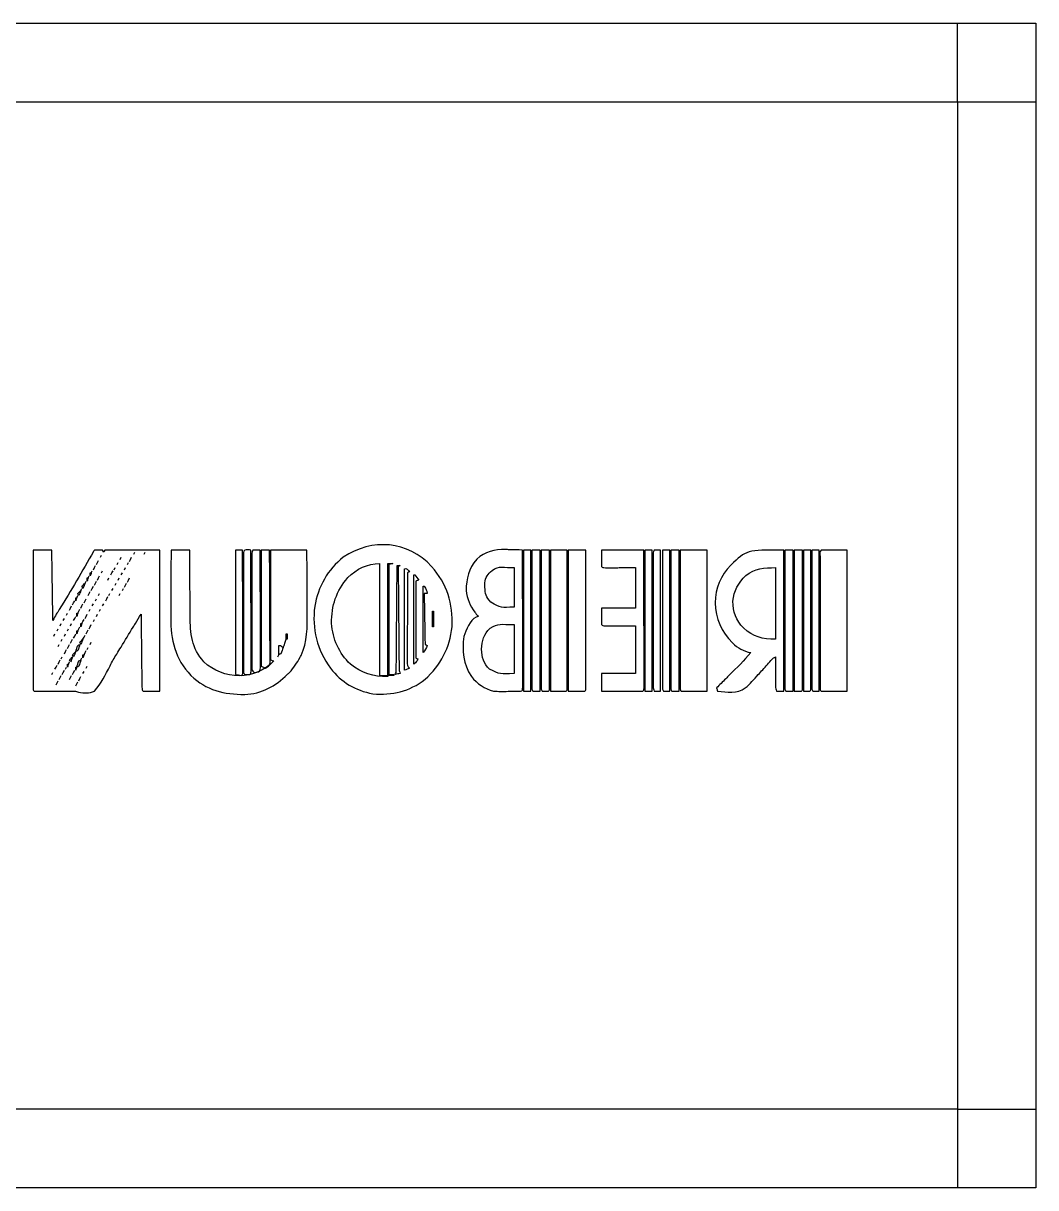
# Model space of a CAD drawing. Header units: millimetres. Extents: x -1.6 to 23.4, y 21.2 to 36.
# Drawn here: x 10.51 to 23.43, y 21.19 to 36.04 of the extents above; entities that cross this region are included whole.
import ezdxf

# ---------------------------------------------------------------- set-up
doc = ezdxf.new("R2010")
doc.units = ezdxf.units.MM
doc.layers.get('0').update_dxf_attribs({"linetype": 'CONTINUOUS'})

msp = doc.modelspace()

# ---------------------------------------------------------------- linework, layer by layer
for p, q in [((22.43, 35.042), (22.43, 36.042)), ((22.43, 35.042), (23.43, 35.042)), ((11.499, 29.233), (11.512, 29.259)), ((11.922, 29.272), (11.935, 29.299)), ((12.054, 29.272), (12.067, 29.299)), ((11.419, 29.1), (11.432, 29.127)), ((11.446, 29.14), (11.459, 29.167)), ((11.459, 29.167), (11.472, 29.193)), ((11.71, 29.14), (11.723, 29.167)), ((11.75, 29.206), (11.763, 29.233)), ((11.843, 29.14), (11.856, 29.167)), ((11.869, 29.18), (11.882, 29.206)), ((11.882, 29.206), (11.895, 29.233)), ((11.34, 28.968), (11.353, 28.995)), ((11.38, 29.034), (11.393, 29.061)), ((11.406, 29.074), (11.419, 29.1)), ((11.459, 28.942), (11.472, 28.968)), ((11.472, 28.968), (11.485, 28.995)), ((11.512, 29.034), (11.525, 29.061)), ((11.591, 28.942), (11.604, 28.968)), ((11.631, 29.008), (11.644, 29.034)), ((11.644, 29.034), (11.657, 29.061)), ((11.671, 29.074), (11.684, 29.1)), ((11.723, 28.942), (11.737, 28.968)), ((11.763, 29.008), (11.776, 29.034)), ((11.803, 29.074), (11.816, 29.1)), ((11.856, 28.942), (11.869, 28.968)), ((11.247, 28.809), (11.26, 28.836)), ((11.3, 28.902), (11.313, 28.928)), ((11.38, 28.809), (11.393, 28.836)), ((11.393, 28.836), (11.406, 28.862)), ((11.419, 28.876), (11.432, 28.902)), ((11.432, 28.902), (11.446, 28.928)), ((11.644, 28.809), (11.657, 28.836)), ((11.684, 28.876), (11.697, 28.902)), ((11.776, 28.809), (11.79, 28.836)), ((11.803, 28.849), (11.816, 28.876)), ((11.816, 28.876), (11.829, 28.902)), ((11.843, 28.915), (11.856, 28.942)), ((11.155, 28.651), (11.168, 28.677)), ((11.194, 28.717), (11.208, 28.743)), ((11.287, 28.651), (11.3, 28.677)), ((11.3, 28.677), (11.313, 28.704)), ((11.34, 28.743), (11.353, 28.77)), ((11.353, 28.77), (11.366, 28.796)), ((11.432, 28.677), (11.446, 28.704)), ((11.472, 28.743), (11.485, 28.77)), ((11.565, 28.677), (11.578, 28.704)), ((11.578, 28.704), (11.591, 28.73)), ((11.604, 28.743), (11.618, 28.77)), ((11.737, 28.743), (11.75, 28.77)), ((11.062, 28.492), (11.075, 28.518)), ((11.102, 28.558), (11.115, 28.584)), ((11.115, 28.584), (11.128, 28.611)), ((11.141, 28.624), (11.155, 28.651)), ((11.208, 28.518), (11.221, 28.545)), ((11.221, 28.545), (11.234, 28.571)), ((11.247, 28.584), (11.26, 28.611)), ((11.26, 28.611), (11.274, 28.637)), ((11.353, 28.545), (11.366, 28.571)), ((11.393, 28.611), (11.406, 28.637)), ((11.485, 28.545), (11.499, 28.571)), ((11.525, 28.611), (11.538, 28.637)), ((10.983, 28.36), (10.996, 28.386)), ((11.022, 28.426), (11.036, 28.452)), ((11.115, 28.36), (11.128, 28.386)), ((11.155, 28.426), (11.168, 28.452)), ((11.168, 28.452), (11.181, 28.479)), ((11.26, 28.386), (11.274, 28.412)), ((11.274, 28.412), (11.287, 28.439)), ((11.3, 28.452), (11.313, 28.479)), ((11.313, 28.479), (11.327, 28.505)), ((11.366, 28.346), (11.38, 28.373)), ((11.406, 28.412), (11.419, 28.439)), ((11.446, 28.479), (11.459, 28.505)), ((10.903, 28.227), (10.916, 28.254)), ((10.943, 28.293), (10.956, 28.32)), ((11.036, 28.227), (11.049, 28.254)), ((11.075, 28.293), (11.088, 28.32)), ((11.155, 28.201), (11.168, 28.227)), ((11.168, 28.227), (11.181, 28.254)), ((11.208, 28.293), (11.221, 28.32)), ((11.221, 28.32), (11.234, 28.346)), ((11.287, 28.214), (11.3, 28.241)), ((11.313, 28.254), (11.327, 28.28)), ((11.327, 28.28), (11.34, 28.307)), ((11.353, 28.32), (11.366, 28.346)), ((10.956, 28.095), (10.969, 28.121)), ((10.996, 28.161), (11.009, 28.188)), ((11.075, 28.069), (11.088, 28.095)), ((11.088, 28.095), (11.102, 28.121)), ((11.115, 28.135), (11.128, 28.161)), ((11.128, 28.161), (11.141, 28.188)), ((11.274, 28.188), (11.287, 28.214)), ((11.327, 28.055), (11.34, 28.082)), ((11.366, 28.121), (11.38, 28.148)), ((13.827, 28.082), (13.84, 28.108)), ((13.84, 28.108), (13.853, 28.148)), ((13.853, 28.148), (13.867, 28.188)), ((10.969, 27.897), (10.983, 27.923)), ((10.996, 27.936), (11.009, 27.963)), ((11.036, 28.002), (11.049, 28.029)), ((11.049, 28.029), (11.062, 28.055)), ((11.247, 27.923), (11.26, 27.949)), ((11.287, 27.989), (11.3, 28.016)), ((11.3, 28.016), (11.313, 28.042)), ((13.761, 27.963), (13.774, 27.989)), ((10.916, 27.804), (10.93, 27.83)), ((10.93, 27.83), (10.943, 27.857)), ((10.956, 27.87), (10.969, 27.897)), ((11.022, 27.764), (11.036, 27.791)), ((11.049, 27.804), (11.062, 27.83)), ((11.088, 27.87), (11.102, 27.897)), ((11.155, 27.764), (11.168, 27.791)), ((11.274, 27.751), (11.287, 27.777)), ((11.313, 27.817), (11.327, 27.844)), ((10.877, 27.738), (10.89, 27.764)), ((10.93, 27.606), (10.943, 27.632)), ((10.943, 27.632), (10.956, 27.658)), ((10.969, 27.672), (10.983, 27.698)), ((10.983, 27.698), (10.996, 27.725)), ((11.009, 27.738), (11.022, 27.764)), ((11.102, 27.672), (11.115, 27.698)), ((11.115, 27.698), (11.128, 27.725)), ((11.141, 27.738), (11.155, 27.764)), ((11.194, 27.619), (11.208, 27.645)), ((11.221, 27.658), (11.234, 27.685)), ((11.234, 27.685), (11.247, 27.711)), ((11.181, 27.592), (11.194, 27.619)), ((22.43, 22.192), (22.43, 21.192)), ((22.43, 22.192), (23.43, 22.192))]:
    msp.add_line(p, q)
for points in [[(-1.57, 36.042), (23.43, 36.042), (23.43, 21.192), (-1.57, 21.192)], [(-0.57, 35.042), (22.43, 35.042), (22.43, 22.192), (-0.57, 22.192)]]:
    msp.add_lwpolyline(points, close=True)
for points in [[(10.639, 29.325), (10.638, 29.093), (10.638, 28.86), (10.638, 28.627)], [(10.877, 29.325), (10.798, 29.325), (10.72, 29.325), (10.639, 29.325)], [(10.89, 28.426), (10.886, 28.723), (10.881, 29.019), (10.877, 29.325)], [(11.407, 29.304), (11.266, 29.056), (11.123, 28.809), (10.971, 28.567)], [(11.419, 29.325), (11.415, 29.318), (11.411, 29.312), (11.407, 29.304)], [(11.525, 29.325), (11.49, 29.325), (11.455, 29.325), (11.419, 29.325)], [(11.538, 29.299), (11.534, 29.308), (11.53, 29.316), (11.525, 29.325)], [(11.551, 29.325), (11.545, 29.312), (11.545, 29.312), (11.538, 29.299)], [(12.253, 29.325), (12.021, 29.325), (11.79, 29.325), (11.551, 29.325)], [(12.253, 27.526), (12.253, 28.12), (12.253, 28.714), (12.253, 29.325)], [(12.398, 29.325), (12.397, 29.188), (12.396, 29.05), (12.395, 28.912)], [(12.636, 29.325), (12.558, 29.325), (12.479, 29.325), (12.398, 29.325)], [(12.638, 28.943), (12.637, 29.07), (12.637, 29.198), (12.636, 29.325)], [(13.311, 29.325), (13.28, 29.325), (13.25, 29.325), (13.218, 29.325)], [(13.218, 29.325), (13.218, 28.801), (13.218, 28.278), (13.218, 27.738)], [(13.312, 28.733), (13.311, 28.931), (13.311, 29.128), (13.311, 29.325)], [(13.337, 29.325), (13.316, 29.304), (13.323, 29.281), (13.323, 29.251)], [(13.417, 29.325), (13.39, 29.326), (13.364, 29.326), (13.337, 29.325)], [(13.417, 28.738), (13.417, 28.934), (13.417, 29.13), (13.417, 29.325)], [(13.443, 29.325), (13.427, 29.294), (13.428, 29.274), (13.428, 29.239)], [(13.536, 29.325), (13.505, 29.325), (13.475, 29.325), (13.443, 29.325)], [(13.537, 28.753), (13.536, 28.944), (13.536, 29.135), (13.536, 29.325)], [(13.655, 29.325), (13.62, 29.325), (13.585, 29.325), (13.549, 29.325)], [(13.549, 29.325), (13.549, 28.836), (13.549, 28.347), (13.549, 27.844)], [(13.658, 28.805), (13.657, 28.979), (13.656, 29.152), (13.655, 29.325)], [(14.131, 29.325), (13.978, 29.325), (13.826, 29.325), (13.668, 29.325)], [(13.668, 29.325), (13.668, 28.863), (13.668, 28.4), (13.668, 27.923)], [(14.133, 28.997), (14.133, 29.106), (14.132, 29.216), (14.131, 29.325)], [(15.722, 29.116), (15.423, 29.441), (14.96, 29.48), (14.594, 29.232)], [(16.665, 29.33), (16.524, 29.332), (16.403, 29.307), (16.298, 29.207)], [(16.713, 29.329), (16.698, 29.329), (16.682, 29.33), (16.665, 29.33)], [(16.883, 29.325), (16.826, 29.327), (16.77, 29.328), (16.713, 29.329)], [(16.884, 28.659), (16.883, 28.881), (16.883, 29.103), (16.883, 29.325)], [(16.989, 29.325), (16.958, 29.325), (16.928, 29.325), (16.896, 29.325)], [(16.896, 29.325), (16.896, 28.732), (16.896, 28.138), (16.896, 27.526)], [(16.989, 27.526), (16.989, 28.12), (16.989, 28.714), (16.989, 29.325)], [(17.002, 29.325), (17.002, 29.093), (17.001, 28.86), (17.001, 28.627)], [(17.108, 29.325), (17.073, 29.325), (17.038, 29.325), (17.002, 29.325)], [(17.108, 27.526), (17.108, 28.12), (17.108, 28.714), (17.108, 29.325)], [(17.121, 29.325), (17.121, 29.093), (17.12, 28.86), (17.12, 28.627)], [(17.227, 29.325), (17.192, 29.325), (17.157, 29.325), (17.121, 29.325)], [(17.227, 28.659), (17.227, 28.881), (17.227, 29.103), (17.227, 29.325)], [(17.452, 29.325), (17.382, 29.325), (17.312, 29.325), (17.24, 29.325)], [(17.24, 29.325), (17.24, 28.732), (17.24, 28.138), (17.24, 27.526)], [(17.452, 28.659), (17.452, 28.881), (17.452, 29.103), (17.452, 29.325)], [(17.69, 29.325), (17.616, 29.325), (17.541, 29.325), (17.465, 29.325)], [(17.465, 29.325), (17.465, 28.732), (17.465, 28.138), (17.465, 27.526)], [(17.69, 28.659), (17.69, 28.881), (17.69, 29.103), (17.69, 29.325)], [(18.431, 29.325), (18.252, 29.325), (18.073, 29.325), (17.888, 29.325)], [(17.888, 29.325), (17.888, 29.255), (17.888, 29.186), (17.888, 29.114)], [(18.431, 28.659), (18.431, 28.881), (18.431, 29.103), (18.431, 29.325)], [(18.536, 29.325), (18.506, 29.325), (18.475, 29.325), (18.444, 29.325)], [(18.444, 29.325), (18.444, 28.732), (18.444, 28.138), (18.444, 27.526)], [(18.536, 27.526), (18.536, 28.12), (18.536, 28.714), (18.536, 29.325)], [(18.563, 29.325), (18.541, 29.303), (18.548, 29.275), (18.548, 29.244)], [(18.642, 29.325), (18.616, 29.325), (18.59, 29.325), (18.563, 29.325)], [(18.642, 27.526), (18.642, 28.12), (18.642, 28.714), (18.642, 29.325)], [(18.669, 29.325), (18.668, 29.093), (18.668, 28.86), (18.668, 28.627)], [(18.761, 29.325), (18.731, 29.325), (18.7, 29.325), (18.669, 29.325)], [(18.761, 27.526), (18.761, 28.12), (18.761, 28.714), (18.761, 29.325)], [(18.775, 29.325), (18.774, 29.093), (18.774, 28.86), (18.774, 28.627)], [(18.88, 29.325), (18.846, 29.325), (18.811, 29.325), (18.775, 29.325)], [(18.88, 27.526), (18.88, 28.12), (18.88, 28.714), (18.88, 29.325)], [(18.894, 29.325), (18.893, 29.093), (18.893, 28.86), (18.893, 28.627)], [(19.238, 29.325), (19.124, 29.325), (19.011, 29.325), (18.894, 29.325)], [(19.238, 27.526), (19.238, 28.12), (19.238, 28.714), (19.238, 29.325)], [(20.217, 29.325), (19.738, 29.325), (19.738, 29.325), (19.539, 29.133)], [(20.217, 27.526), (20.217, 28.12), (20.217, 28.714), (20.217, 29.325)], [(20.23, 29.325), (20.23, 29.093), (20.229, 28.86), (20.229, 28.627)], [(20.336, 29.325), (20.301, 29.325), (20.266, 29.325), (20.23, 29.325)], [(20.336, 27.526), (20.336, 28.12), (20.336, 28.714), (20.336, 29.325)], [(20.455, 29.325), (20.42, 29.325), (20.385, 29.325), (20.349, 29.325)], [(20.349, 29.325), (20.349, 28.732), (20.349, 28.138), (20.349, 27.526)], [(20.455, 28.659), (20.455, 28.881), (20.455, 29.103), (20.455, 29.325)], [(20.561, 29.325), (20.53, 29.325), (20.499, 29.325), (20.468, 29.325)], [(20.468, 29.325), (20.468, 28.732), (20.468, 28.138), (20.468, 27.526)], [(20.561, 28.659), (20.561, 28.881), (20.561, 29.103), (20.561, 29.325)], [(20.574, 29.325), (20.573, 29.093), (20.573, 28.86), (20.573, 28.627)], [(20.666, 29.325), (20.636, 29.325), (20.605, 29.325), (20.574, 29.325)], [(20.666, 27.526), (20.666, 28.12), (20.666, 28.714), (20.666, 29.325)], [(20.693, 29.325), (20.67, 29.303), (20.678, 29.274), (20.678, 29.243)], [(21.024, 29.325), (20.914, 29.325), (20.805, 29.325), (20.693, 29.325)], [(21.024, 27.526), (21.024, 28.12), (21.024, 28.714), (21.024, 29.325)], [(13.323, 29.251), (13.322, 29.232), (13.322, 29.232), (13.322, 29.212)], [(13.322, 29.212), (13.322, 29.197), (13.322, 29.182), (13.322, 29.167)], [(13.322, 29.167), (13.322, 29.152), (13.322, 29.137), (13.322, 29.121)], [(13.322, 29.121), (13.322, 29.071), (13.322, 29.02), (13.322, 28.97)], [(13.428, 29.239), (13.428, 29.226), (13.428, 29.213), (13.428, 29.2)], [(13.428, 29.2), (13.428, 29.186), (13.428, 29.172), (13.428, 29.158)], [(13.428, 29.158), (13.428, 29.143), (13.428, 29.128), (13.428, 29.113)], [(13.428, 29.113), (13.428, 29.065), (13.428, 29.016), (13.428, 28.967)], [(14.594, 29.232), (14.399, 29.082), (14.271, 28.849), (14.23, 28.607)], [(14.654, 28.975), (14.762, 29.083), (14.904, 29.153), (15.057, 29.153)], [(15.057, 29.153), (15.057, 28.682), (15.057, 28.21), (15.057, 27.725)], [(15.163, 27.725), (15.163, 28.196), (15.163, 28.668), (15.163, 29.153)], [(15.163, 29.153), (15.185, 29.153), (15.207, 29.153), (15.229, 29.153)], [(15.229, 29.153), (15.203, 29.147), (15.203, 29.147), (15.176, 29.14)], [(15.176, 29.14), (15.176, 28.677), (15.176, 28.215), (15.176, 27.738)], [(15.278, 28.644), (15.279, 28.805), (15.281, 28.966), (15.282, 29.127)], [(15.282, 29.127), (15.295, 29.127), (15.308, 29.127), (15.322, 29.127)], [(15.322, 29.127), (15.309, 29.12), (15.309, 29.12), (15.295, 29.114)], [(15.295, 29.114), (15.297, 28.94), (15.298, 28.766), (15.3, 28.592)], [(15.983, 28.346), (16, 28.641), (15.917, 28.894), (15.722, 29.116)], [(16.298, 29.207), (16.193, 29.087), (16.162, 28.964), (16.164, 28.807)], [(16.493, 29.065), (16.586, 29.129), (16.643, 29.1), (16.777, 29.1)], [(17.888, 29.114), (17.901, 29.1), (17.901, 29.1), (17.942, 29.099)], [(18.548, 29.244), (18.548, 29.229), (18.548, 29.214), (18.548, 29.199)], [(18.548, 29.199), (18.548, 29.183), (18.548, 29.166), (18.548, 29.149)], [(18.548, 29.149), (18.548, 29.132), (18.548, 29.115), (18.548, 29.098)], [(19.539, 29.133), (19.407, 29), (19.345, 28.838), (19.339, 28.652)], [(20.678, 29.243), (20.678, 29.228), (20.678, 29.213), (20.678, 29.198)], [(20.678, 29.198), (20.678, 29.182), (20.678, 29.165), (20.678, 29.148)], [(20.678, 29.148), (20.678, 29.131), (20.678, 29.114), (20.678, 29.096)], [(11.34, 28.968), (11.335, 28.955), (11.331, 28.942), (11.327, 28.928)], [(11.327, 28.928), (11.327, 28.942), (11.327, 28.955), (11.327, 28.968)], [(11.327, 28.968), (11.331, 28.968), (11.335, 28.968), (11.34, 28.968)], [(11.38, 29.034), (11.375, 29.021), (11.371, 29.008), (11.366, 28.995)], [(11.366, 28.995), (11.366, 29.008), (11.366, 29.021), (11.366, 29.034)], [(11.366, 29.034), (11.371, 29.034), (11.375, 29.034), (11.38, 29.034)], [(13.322, 28.97), (13.322, 28.935), (13.322, 28.9), (13.322, 28.865)], [(13.428, 28.967), (13.428, 28.934), (13.428, 28.9), (13.428, 28.866)], [(14.134, 28.779), (14.133, 28.852), (14.133, 28.924), (14.133, 28.997)], [(14.446, 28.389), (14.443, 28.615), (14.505, 28.802), (14.654, 28.975)], [(15.375, 29.087), (15.403, 29.09), (15.403, 29.09), (15.423, 29.067)], [(15.375, 27.791), (15.375, 28.219), (15.375, 28.646), (15.375, 29.087)], [(15.414, 29.034), (15.414, 28.879), (15.413, 28.725), (15.413, 28.57)], [(15.441, 29.047), (15.428, 29.041), (15.428, 29.041), (15.414, 29.034)], [(15.423, 29.067), (15.429, 29.061), (15.435, 29.054), (15.441, 29.047)], [(15.494, 27.87), (15.494, 28.246), (15.494, 28.621), (15.494, 29.008)], [(15.494, 29.008), (15.498, 29.008), (15.503, 29.008), (15.507, 29.008)], [(15.507, 29.008), (15.525, 28.986), (15.543, 28.964), (15.56, 28.942)], [(16.401, 28.905), (16.409, 28.977), (16.44, 29.017), (16.493, 29.065)], [(16.777, 29.1), (16.777, 28.935), (16.777, 28.769), (16.777, 28.598)], [(17.942, 29.099), (17.96, 29.099), (17.978, 29.099), (17.995, 29.099)], [(17.995, 29.099), (18.013, 29.099), (18.03, 29.099), (18.047, 29.099)], [(18.047, 29.099), (18.069, 29.099), (18.091, 29.099), (18.114, 29.1)], [(18.114, 29.1), (18.184, 29.1), (18.253, 29.1), (18.325, 29.1)], [(18.325, 29.1), (18.325, 28.93), (18.325, 28.76), (18.325, 28.584)], [(18.548, 29.098), (18.548, 29.051), (18.548, 29.003), (18.548, 28.956)], [(19.566, 28.671), (19.577, 28.8), (19.637, 28.911), (19.731, 28.999)], [(19.731, 28.999), (19.848, 29.092), (19.963, 29.1), (20.111, 29.1)], [(20.111, 29.1), (20.111, 28.799), (20.111, 28.498), (20.111, 28.188)], [(20.678, 29.096), (20.678, 29.048), (20.678, 29.001), (20.678, 28.953)], [(11.208, 28.77), (11.221, 28.783), (11.234, 28.796), (11.247, 28.809)], [(11.247, 28.809), (11.238, 28.788), (11.23, 28.766), (11.221, 28.743)], [(11.26, 28.862), (11.274, 28.875), (11.287, 28.888), (11.3, 28.902)], [(11.274, 28.836), (11.269, 28.845), (11.265, 28.853), (11.26, 28.862)], [(11.3, 28.902), (11.291, 28.88), (11.283, 28.858), (11.274, 28.836)], [(12.395, 28.912), (12.395, 28.848), (12.395, 28.784), (12.394, 28.72)], [(12.64, 28.747), (12.639, 28.812), (12.639, 28.878), (12.638, 28.943)], [(13.322, 28.865), (13.322, 28.792), (13.322, 28.718), (13.322, 28.645)], [(13.428, 28.866), (13.428, 28.795), (13.428, 28.725), (13.428, 28.654)], [(15.56, 28.942), (15.547, 28.937), (15.534, 28.933), (15.52, 28.928)], [(15.52, 28.928), (15.52, 28.605), (15.52, 28.282), (15.52, 27.949)], [(15.613, 28.016), (15.613, 28.295), (15.613, 28.574), (15.613, 28.862)], [(15.613, 28.862), (15.617, 28.862), (15.622, 28.862), (15.626, 28.862)], [(15.626, 28.862), (15.656, 28.819), (15.656, 28.819), (15.666, 28.77)], [(16.402, 28.852), (16.402, 28.87), (16.401, 28.887), (16.401, 28.905)], [(16.477, 28.66), (16.418, 28.726), (16.404, 28.763), (16.402, 28.852)], [(18.548, 28.956), (18.548, 28.907), (18.548, 28.858), (18.548, 28.809)], [(20.678, 28.953), (20.678, 28.904), (20.678, 28.854), (20.678, 28.804)], [(11.194, 28.717), (11.19, 28.704), (11.186, 28.691), (11.181, 28.677)], [(11.181, 28.677), (11.181, 28.69), (11.181, 28.703), (11.181, 28.717)], [(11.181, 28.717), (11.185, 28.717), (11.19, 28.717), (11.194, 28.717)], [(11.221, 28.743), (11.216, 28.752), (11.212, 28.761), (11.208, 28.77)], [(12.394, 28.72), (12.394, 28.658), (12.393, 28.596), (12.393, 28.534)], [(12.641, 28.556), (12.64, 28.62), (12.64, 28.684), (12.64, 28.747)], [(13.312, 28.446), (13.312, 28.542), (13.312, 28.638), (13.312, 28.733)], [(13.418, 28.453), (13.418, 28.548), (13.418, 28.643), (13.417, 28.738)], [(13.537, 28.475), (13.537, 28.568), (13.537, 28.661), (13.537, 28.753)], [(13.659, 28.514), (13.658, 28.611), (13.658, 28.708), (13.658, 28.805)], [(14.135, 28.599), (14.135, 28.659), (14.134, 28.719), (14.134, 28.779)], [(15.666, 28.77), (15.653, 28.77), (15.64, 28.77), (15.626, 28.77)], [(15.626, 28.77), (15.63, 28.556), (15.635, 28.342), (15.639, 28.121)], [(16.164, 28.807), (16.173, 28.702), (16.212, 28.614), (16.274, 28.532)], [(18.548, 28.809), (18.548, 28.726), (18.548, 28.643), (18.548, 28.561)], [(19.701, 28.331), (19.611, 28.427), (19.563, 28.539), (19.566, 28.671)], [(20.678, 28.804), (20.678, 28.721), (20.678, 28.638), (20.678, 28.554)], [(10.638, 28.627), (10.638, 28.519), (10.638, 28.411), (10.638, 28.303)], [(10.951, 28.534), (10.945, 28.525), (10.939, 28.515), (10.933, 28.506)], [(10.971, 28.567), (10.964, 28.556), (10.958, 28.546), (10.951, 28.534)], [(11.208, 28.518), (11.203, 28.505), (11.199, 28.492), (11.194, 28.479)], [(11.194, 28.479), (11.194, 28.492), (11.194, 28.505), (11.194, 28.518)], [(11.194, 28.518), (11.199, 28.518), (11.203, 28.518), (11.208, 28.518)], [(12.393, 28.534), (12.393, 28.511), (12.393, 28.487), (12.393, 28.464)], [(12.641, 28.483), (12.641, 28.507), (12.641, 28.532), (12.641, 28.556)], [(13.322, 28.645), (13.323, 28.56), (13.323, 28.475), (13.322, 28.39)], [(13.428, 28.654), (13.428, 28.572), (13.427, 28.49), (13.427, 28.408)], [(13.66, 28.281), (13.66, 28.358), (13.659, 28.436), (13.659, 28.514)], [(14.056, 27.981), (14.14, 28.15), (14.137, 28.346), (14.135, 28.529)], [(14.135, 28.529), (14.135, 28.553), (14.135, 28.576), (14.135, 28.599)], [(14.23, 28.607), (14.195, 28.319), (14.26, 28.052), (14.431, 27.817)], [(15.276, 28.398), (15.277, 28.48), (15.277, 28.562), (15.278, 28.644)], [(15.3, 28.592), (15.301, 28.512), (15.301, 28.431), (15.302, 28.35)], [(15.413, 28.57), (15.413, 28.498), (15.413, 28.426), (15.412, 28.354)], [(15.732, 28.346), (15.732, 28.412), (15.732, 28.477), (15.732, 28.545)], [(15.732, 28.545), (15.736, 28.545), (15.741, 28.545), (15.745, 28.545)], [(15.745, 28.545), (15.745, 28.479), (15.745, 28.414), (15.745, 28.346)], [(16.274, 28.532), (16.282, 28.521), (16.29, 28.511), (16.297, 28.5)], [(16.777, 28.598), (16.609, 28.586), (16.609, 28.586), (16.477, 28.66)], [(16.884, 28.336), (16.884, 28.444), (16.884, 28.552), (16.884, 28.659)], [(17.001, 28.627), (17.001, 28.519), (17.001, 28.411), (17.001, 28.303)], [(17.12, 28.627), (17.12, 28.519), (17.12, 28.411), (17.12, 28.303)], [(17.228, 28.336), (17.228, 28.444), (17.228, 28.552), (17.227, 28.659)], [(17.453, 28.336), (17.453, 28.444), (17.452, 28.552), (17.452, 28.659)], [(17.691, 28.336), (17.691, 28.444), (17.691, 28.552), (17.69, 28.659)], [(18.325, 28.584), (18.181, 28.584), (18.037, 28.584), (17.888, 28.584)], [(17.888, 28.584), (17.888, 28.515), (17.888, 28.445), (17.888, 28.373)], [(18.432, 28.336), (18.431, 28.444), (18.431, 28.552), (18.431, 28.659)], [(18.548, 28.561), (18.548, 28.465), (18.548, 28.37), (18.548, 28.274)], [(18.668, 28.627), (18.668, 28.519), (18.668, 28.411), (18.668, 28.303)], [(18.774, 28.627), (18.774, 28.519), (18.774, 28.411), (18.774, 28.303)], [(18.893, 28.627), (18.893, 28.519), (18.893, 28.411), (18.893, 28.303)], [(19.339, 28.652), (19.343, 28.453), (19.422, 28.283), (19.56, 28.14)], [(20.229, 28.627), (20.229, 28.519), (20.229, 28.411), (20.229, 28.303)], [(20.456, 28.336), (20.456, 28.444), (20.455, 28.552), (20.455, 28.659)], [(20.562, 28.336), (20.561, 28.444), (20.561, 28.552), (20.561, 28.659)], [(20.573, 28.627), (20.573, 28.519), (20.573, 28.411), (20.573, 28.303)], [(20.678, 28.554), (20.678, 28.458), (20.678, 28.361), (20.678, 28.265)], [(10.933, 28.506), (10.917, 28.48), (10.904, 28.453), (10.89, 28.426)], [(11.26, 28.386), (11.256, 28.373), (11.252, 28.36), (11.247, 28.346)], [(11.247, 28.346), (11.247, 28.359), (11.247, 28.373), (11.247, 28.386)], [(11.247, 28.386), (11.252, 28.386), (11.256, 28.386), (11.26, 28.386)], [(11.914, 28.341), (11.923, 28.357), (11.933, 28.373), (11.943, 28.389)], [(11.943, 28.389), (11.967, 28.428), (11.991, 28.466), (12.015, 28.505)], [(12.015, 28.505), (12.015, 28.493), (12.015, 28.481), (12.015, 28.469)], [(12.015, 28.469), (12.016, 28.355), (12.018, 28.242), (12.019, 28.128)], [(12.393, 28.464), (12.389, 28.181), (12.449, 27.936), (12.65, 27.725)], [(12.816, 27.899), (12.661, 28.072), (12.642, 28.261), (12.641, 28.483)], [(13.312, 28.193), (13.312, 28.277), (13.312, 28.362), (13.312, 28.446)], [(13.322, 28.39), (13.322, 28.309), (13.322, 28.227), (13.322, 28.145)], [(13.418, 28.203), (13.418, 28.286), (13.418, 28.37), (13.418, 28.453)], [(13.427, 28.408), (13.427, 28.33), (13.427, 28.251), (13.427, 28.173)], [(13.537, 28.231), (13.537, 28.312), (13.537, 28.394), (13.537, 28.475)], [(14.685, 27.87), (14.542, 28.003), (14.458, 28.195), (14.446, 28.389)], [(15.274, 28.156), (15.275, 28.237), (15.275, 28.317), (15.276, 28.398)], [(16.29, 28.47), (16.214, 28.424), (16.159, 28.309), (16.135, 28.224)], [(16.314, 28.479), (16.302, 28.474), (16.302, 28.474), (16.29, 28.47)], [(16.297, 28.5), (16.303, 28.493), (16.308, 28.486), (16.314, 28.479)], [(16.467, 28.327), (16.584, 28.398), (16.594, 28.373), (16.777, 28.373)], [(16.777, 28.373), (16.777, 28.168), (16.777, 27.962), (16.777, 27.751)], [(17.888, 28.373), (17.901, 28.36), (17.901, 28.36), (17.942, 28.358)], [(10.638, 28.303), (10.638, 28.209), (10.637, 28.115), (10.637, 28.021)], [(11.208, 28.293), (11.203, 28.28), (11.199, 28.267), (11.194, 28.254)], [(11.194, 28.254), (11.194, 28.267), (11.194, 28.28), (11.194, 28.293)], [(11.194, 28.293), (11.199, 28.293), (11.203, 28.293), (11.208, 28.293)], [(11.759, 28.088), (11.81, 28.173), (11.862, 28.257), (11.914, 28.341)], [(13.537, 28.128), (13.537, 28.162), (13.537, 28.196), (13.537, 28.231)], [(13.66, 28.182), (13.66, 28.215), (13.66, 28.248), (13.66, 28.281)], [(13.867, 28.188), (13.867, 28.209), (13.867, 28.231), (13.867, 28.254)], [(13.867, 28.254), (13.871, 28.254), (13.875, 28.254), (13.88, 28.254)], [(13.88, 28.254), (13.88, 28.232), (13.88, 28.21), (13.88, 28.188)], [(15.302, 28.35), (15.303, 28.273), (15.303, 28.195), (15.304, 28.117)], [(15.412, 28.354), (15.412, 28.285), (15.412, 28.216), (15.412, 28.146)], [(15.638, 27.676), (15.837, 27.849), (15.958, 28.085), (15.983, 28.346)], [(15.745, 28.346), (15.741, 28.346), (15.736, 28.346), (15.732, 28.346)], [(16.135, 28.224), (16.105, 28.04), (16.125, 27.87), (16.23, 27.713)], [(16.36, 28.059), (16.363, 28.169), (16.388, 28.249), (16.467, 28.327)], [(16.884, 28.051), (16.884, 28.146), (16.884, 28.241), (16.884, 28.336)], [(17.001, 28.303), (17.001, 28.209), (17.001, 28.115), (17.001, 28.021)], [(17.12, 28.303), (17.12, 28.209), (17.12, 28.115), (17.12, 28.021)], [(17.228, 28.051), (17.228, 28.146), (17.228, 28.241), (17.228, 28.336)], [(17.453, 28.051), (17.453, 28.146), (17.453, 28.241), (17.453, 28.336)], [(17.691, 28.051), (17.691, 28.146), (17.691, 28.241), (17.691, 28.336)], [(17.942, 28.358), (17.96, 28.358), (17.978, 28.358), (17.995, 28.358)], [(17.995, 28.358), (18.013, 28.358), (18.03, 28.358), (18.047, 28.358)], [(18.047, 28.358), (18.069, 28.359), (18.091, 28.359), (18.114, 28.359)], [(18.114, 28.359), (18.184, 28.359), (18.253, 28.359), (18.325, 28.36)], [(18.325, 28.36), (18.325, 28.159), (18.325, 27.958), (18.325, 27.751)], [(18.432, 28.051), (18.432, 28.146), (18.432, 28.241), (18.432, 28.336)], [(18.548, 28.274), (18.548, 28.192), (18.548, 28.11), (18.548, 28.028)], [(18.668, 28.303), (18.668, 28.209), (18.668, 28.115), (18.668, 28.021)], [(18.774, 28.303), (18.773, 28.209), (18.773, 28.115), (18.773, 28.021)], [(18.893, 28.303), (18.893, 28.209), (18.892, 28.115), (18.892, 28.021)], [(20.111, 28.188), (19.941, 28.188), (19.826, 28.214), (19.701, 28.331)], [(20.229, 28.303), (20.229, 28.209), (20.229, 28.115), (20.229, 28.021)], [(20.456, 28.051), (20.456, 28.146), (20.456, 28.241), (20.456, 28.336)], [(20.562, 28.051), (20.562, 28.146), (20.562, 28.241), (20.562, 28.336)], [(20.573, 28.303), (20.573, 28.209), (20.573, 28.115), (20.573, 28.021)], [(20.678, 28.265), (20.678, 28.182), (20.678, 28.1), (20.678, 28.017)], [(11.181, 28.029), (11.189, 28.056), (11.198, 28.082), (11.208, 28.108)], [(11.234, 28.121), (11.226, 28.095), (11.217, 28.068), (11.208, 28.042)], [(11.208, 28.108), (11.216, 28.113), (11.225, 28.117), (11.234, 28.121)], [(11.234, 28.148), (11.247, 28.161), (11.26, 28.174), (11.274, 28.188)], [(11.247, 28.121), (11.243, 28.13), (11.238, 28.139), (11.234, 28.148)], [(11.274, 28.188), (11.265, 28.166), (11.256, 28.144), (11.247, 28.121)], [(11.704, 27.998), (11.723, 28.028), (11.741, 28.058), (11.759, 28.088)], [(12.019, 28.128), (12.02, 28.07), (12.02, 28.011), (12.021, 27.953)], [(13.312, 28.06), (13.312, 28.104), (13.312, 28.149), (13.312, 28.193)], [(13.322, 28.145), (13.322, 28.111), (13.322, 28.076), (13.322, 28.041)], [(13.418, 28.097), (13.418, 28.132), (13.418, 28.167), (13.418, 28.203)], [(13.418, 27.944), (13.418, 27.995), (13.418, 28.046), (13.418, 28.097)], [(13.427, 28.173), (13.427, 28.139), (13.427, 28.106), (13.427, 28.072)], [(13.427, 28.072), (13.427, 28.025), (13.427, 27.979), (13.427, 27.932)], [(13.537, 27.978), (13.537, 28.028), (13.537, 28.078), (13.537, 28.128)], [(13.661, 28.04), (13.661, 28.087), (13.661, 28.135), (13.66, 28.182)], [(13.774, 28.108), (13.793, 28.109), (13.793, 28.109), (13.827, 28.082)], [(13.774, 27.989), (13.774, 28.028), (13.774, 28.068), (13.774, 28.108)], [(13.827, 28.082), (13.819, 28.055), (13.81, 28.029), (13.8, 28.002)], [(13.88, 28.188), (13.875, 28.188), (13.871, 28.188), (13.867, 28.188)], [(15.273, 28.065), (15.273, 28.095), (15.274, 28.126), (15.274, 28.156)], [(15.304, 28.117), (15.304, 28.087), (15.304, 28.057), (15.305, 28.028)], [(15.412, 28.067), (15.411, 28.03), (15.411, 27.993), (15.411, 27.956)], [(15.412, 28.146), (15.412, 28.12), (15.412, 28.093), (15.412, 28.067)], [(15.666, 28.108), (15.652, 28.07), (15.642, 28.045), (15.613, 28.016)], [(15.639, 28.121), (15.652, 28.115), (15.652, 28.115), (15.666, 28.108)], [(19.56, 28.14), (19.63, 28.076), (19.699, 28.033), (19.793, 28.016)], [(10.637, 28.021), (10.637, 27.971), (10.637, 27.921), (10.637, 27.872)], [(11.102, 27.923), (11.115, 27.936), (11.128, 27.949), (11.141, 27.963)], [(11.115, 27.897), (11.111, 27.905), (11.106, 27.914), (11.102, 27.923)], [(11.141, 27.963), (11.133, 27.941), (11.124, 27.919), (11.115, 27.897)], [(11.141, 27.989), (11.154, 28.002), (11.168, 28.015), (11.181, 28.029)], [(11.155, 27.963), (11.15, 27.971), (11.146, 27.98), (11.141, 27.989)], [(11.181, 28.029), (11.172, 28.007), (11.164, 27.985), (11.155, 27.963)], [(11.208, 28.042), (11.199, 28.038), (11.19, 28.033), (11.181, 28.029)], [(11.247, 27.923), (11.239, 27.896), (11.23, 27.87), (11.221, 27.844)], [(11.221, 27.91), (11.229, 27.914), (11.238, 27.919), (11.247, 27.923)], [(11.287, 27.989), (11.283, 27.976), (11.278, 27.963), (11.274, 27.949)], [(11.274, 27.949), (11.274, 27.963), (11.274, 27.976), (11.274, 27.989)], [(11.274, 27.989), (11.278, 27.989), (11.282, 27.989), (11.287, 27.989)], [(11.619, 27.849), (11.646, 27.9), (11.674, 27.949), (11.704, 27.998)], [(12.021, 27.953), (12.022, 27.897), (12.022, 27.84), (12.023, 27.784)], [(13.312, 27.932), (13.312, 27.975), (13.312, 28.017), (13.312, 28.06)], [(13.312, 27.885), (13.312, 27.901), (13.312, 27.916), (13.312, 27.932)], [(13.322, 28.041), (13.322, 27.993), (13.322, 27.944), (13.322, 27.896)], [(13.418, 27.897), (13.418, 27.912), (13.418, 27.928), (13.418, 27.944)], [(13.427, 27.932), (13.427, 27.918), (13.427, 27.904), (13.427, 27.889)], [(13.537, 27.933), (13.537, 27.948), (13.537, 27.963), (13.537, 27.978)], [(13.538, 27.89), (13.537, 27.904), (13.537, 27.918), (13.537, 27.933)], [(13.661, 27.996), (13.661, 28.011), (13.661, 28.025), (13.661, 28.04)], [(13.662, 27.955), (13.661, 27.969), (13.661, 27.982), (13.661, 27.996)], [(13.661, 27.917), (13.661, 27.93), (13.661, 27.942), (13.662, 27.955)], [(13.668, 27.923), (13.681, 27.919), (13.694, 27.914), (13.708, 27.91)], [(13.8, 28.002), (13.792, 27.998), (13.783, 27.994), (13.774, 27.989)], [(13.908, 27.764), (13.965, 27.822), (14.005, 27.886), (14.043, 27.957)], [(14.043, 27.957), (14.047, 27.965), (14.051, 27.973), (14.056, 27.981)], [(15.272, 27.933), (15.272, 27.977), (15.273, 28.021), (15.273, 28.065)], [(15.272, 27.892), (15.272, 27.906), (15.272, 27.919), (15.272, 27.933)], [(15.305, 28.028), (15.305, 27.986), (15.305, 27.945), (15.306, 27.903)], [(15.411, 27.956), (15.411, 27.945), (15.411, 27.934), (15.411, 27.922)], [(15.411, 27.922), (15.411, 27.847), (15.411, 27.847), (15.441, 27.817)], [(15.547, 27.936), (15.529, 27.895), (15.529, 27.895), (15.494, 27.87)], [(15.52, 27.949), (15.533, 27.943), (15.533, 27.943), (15.547, 27.936)], [(16.46, 27.804), (16.383, 27.88), (16.364, 27.954), (16.36, 28.059)], [(16.884, 27.901), (16.884, 27.951), (16.884, 28.001), (16.884, 28.051)], [(17.001, 28.021), (17.001, 27.971), (17.001, 27.921), (17.001, 27.872)], [(17.12, 28.021), (17.12, 27.971), (17.12, 27.921), (17.12, 27.872)], [(17.228, 27.901), (17.228, 27.951), (17.228, 28.001), (17.228, 28.051)], [(17.453, 27.901), (17.453, 27.951), (17.453, 28.001), (17.453, 28.051)], [(17.691, 27.901), (17.691, 27.951), (17.691, 28.001), (17.691, 28.051)], [(18.432, 27.901), (18.432, 27.951), (18.432, 28.001), (18.432, 28.051)], [(18.548, 28.028), (18.548, 27.979), (18.548, 27.93), (18.548, 27.881)], [(18.668, 28.021), (18.668, 27.971), (18.667, 27.921), (18.667, 27.872)], [(18.773, 28.021), (18.773, 27.971), (18.773, 27.921), (18.773, 27.872)], [(18.892, 28.021), (18.892, 27.971), (18.892, 27.921), (18.892, 27.872)], [(19.793, 28.016), (19.709, 27.915), (19.616, 27.824), (19.523, 27.731)], [(19.946, 27.798), (19.987, 27.842), (20.027, 27.887), (20.067, 27.932)], [(20.067, 27.932), (20.084, 27.951), (20.084, 27.951), (20.111, 27.963)], [(20.111, 27.925), (20.11, 27.88), (20.11, 27.834), (20.11, 27.789)], [(20.111, 27.963), (20.111, 27.95), (20.111, 27.938), (20.111, 27.925)], [(20.229, 28.021), (20.229, 27.971), (20.229, 27.921), (20.228, 27.872)], [(20.456, 27.901), (20.456, 27.951), (20.456, 28.001), (20.456, 28.051)], [(20.562, 27.901), (20.562, 27.951), (20.562, 28.001), (20.562, 28.051)], [(20.573, 28.021), (20.573, 27.971), (20.572, 27.921), (20.572, 27.872)], [(20.678, 28.017), (20.678, 27.968), (20.678, 27.918), (20.678, 27.869)], [(10.637, 27.872), (10.637, 27.816), (10.637, 27.76), (10.637, 27.705)], [(11.088, 27.87), (11.084, 27.857), (11.08, 27.844), (11.075, 27.83)], [(11.075, 27.83), (11.075, 27.844), (11.075, 27.857), (11.075, 27.87)], [(11.075, 27.87), (11.08, 27.87), (11.084, 27.87), (11.088, 27.87)], [(11.194, 27.83), (11.19, 27.817), (11.186, 27.804), (11.181, 27.791)], [(11.181, 27.791), (11.181, 27.804), (11.181, 27.817), (11.181, 27.83)], [(11.181, 27.83), (11.185, 27.83), (11.19, 27.83), (11.194, 27.83)], [(11.194, 27.83), (11.202, 27.857), (11.211, 27.884), (11.221, 27.91)], [(11.221, 27.844), (11.212, 27.839), (11.203, 27.835), (11.194, 27.83)], [(11.419, 27.526), (11.507, 27.617), (11.562, 27.738), (11.619, 27.849)], [(12.023, 27.784), (12.023, 27.763), (12.024, 27.741), (12.024, 27.72)], [(13.269, 27.721), (13.101, 27.722), (12.941, 27.784), (12.816, 27.899)], [(13.708, 27.91), (13.587, 27.786), (13.441, 27.723), (13.269, 27.721)], [(13.313, 27.84), (13.313, 27.855), (13.313, 27.87), (13.312, 27.885)], [(13.313, 27.8), (13.313, 27.813), (13.313, 27.826), (13.313, 27.84)], [(13.313, 27.764), (13.313, 27.776), (13.313, 27.788), (13.313, 27.8)], [(13.322, 27.896), (13.322, 27.881), (13.322, 27.867), (13.322, 27.852)], [(13.322, 27.852), (13.322, 27.838), (13.322, 27.825), (13.323, 27.812)], [(13.323, 27.812), (13.323, 27.8), (13.323, 27.789), (13.323, 27.777)], [(13.323, 27.777), (13.324, 27.751), (13.324, 27.751), (13.337, 27.738)], [(13.404, 27.738), (13.417, 27.751), (13.417, 27.751), (13.418, 27.777)], [(13.418, 27.853), (13.418, 27.867), (13.418, 27.882), (13.418, 27.897)], [(13.418, 27.812), (13.418, 27.826), (13.418, 27.839), (13.418, 27.853)], [(13.418, 27.777), (13.418, 27.789), (13.418, 27.8), (13.418, 27.812)], [(13.427, 27.889), (13.427, 27.877), (13.427, 27.864), (13.427, 27.851)], [(13.427, 27.851), (13.427, 27.84), (13.427, 27.829), (13.427, 27.817)], [(13.427, 27.817), (13.43, 27.791), (13.43, 27.791), (13.456, 27.764)], [(13.456, 27.764), (13.517, 27.772), (13.517, 27.772), (13.536, 27.791)], [(13.536, 27.791), (13.537, 27.811), (13.537, 27.831), (13.537, 27.851)], [(13.537, 27.851), (13.537, 27.864), (13.537, 27.876), (13.538, 27.89)], [(13.549, 27.844), (13.575, 27.831), (13.575, 27.831), (13.602, 27.817)], [(13.602, 27.817), (13.628, 27.833), (13.628, 27.833), (13.655, 27.857)], [(13.655, 27.857), (13.661, 27.885), (13.661, 27.885), (13.661, 27.917)], [(14.431, 27.817), (14.574, 27.635), (14.747, 27.538), (14.971, 27.49)], [(15.163, 27.711), (14.983, 27.702), (14.827, 27.759), (14.685, 27.87)], [(15.269, 27.764), (15.27, 27.783), (15.271, 27.801), (15.271, 27.819)], [(15.271, 27.854), (15.271, 27.867), (15.272, 27.879), (15.272, 27.892)], [(15.271, 27.819), (15.271, 27.831), (15.271, 27.842), (15.271, 27.854)], [(15.306, 27.903), (15.306, 27.891), (15.306, 27.878), (15.306, 27.866)], [(15.306, 27.866), (15.306, 27.854), (15.306, 27.843), (15.306, 27.831)], [(15.306, 27.831), (15.307, 27.822), (15.307, 27.812), (15.307, 27.802)], [(15.307, 27.802), (15.309, 27.777), (15.309, 27.777), (15.322, 27.751)], [(15.441, 27.817), (15.419, 27.808), (15.397, 27.8), (15.375, 27.791)], [(16.777, 27.751), (16.597, 27.739), (16.597, 27.739), (16.46, 27.804)], [(16.884, 27.758), (16.884, 27.806), (16.884, 27.853), (16.884, 27.901)], [(17.001, 27.872), (17, 27.816), (17, 27.76), (17, 27.705)], [(17.12, 27.872), (17.119, 27.816), (17.119, 27.76), (17.119, 27.705)], [(17.228, 27.758), (17.228, 27.806), (17.228, 27.853), (17.228, 27.901)], [(17.453, 27.758), (17.453, 27.806), (17.453, 27.853), (17.453, 27.901)], [(17.691, 27.758), (17.691, 27.806), (17.691, 27.853), (17.691, 27.901)], [(18.432, 27.758), (18.432, 27.806), (18.432, 27.853), (18.432, 27.901)], [(18.548, 27.881), (18.548, 27.826), (18.548, 27.772), (18.548, 27.717)], [(18.667, 27.872), (18.667, 27.816), (18.667, 27.76), (18.667, 27.705)], [(18.773, 27.872), (18.773, 27.816), (18.773, 27.76), (18.773, 27.705)], [(18.892, 27.872), (18.892, 27.816), (18.892, 27.76), (18.892, 27.705)], [(19.889, 27.737), (19.908, 27.757), (19.927, 27.778), (19.946, 27.798)], [(20.11, 27.789), (20.11, 27.769), (20.11, 27.75), (20.11, 27.73)], [(20.228, 27.872), (20.228, 27.816), (20.228, 27.76), (20.228, 27.705)], [(20.456, 27.758), (20.456, 27.806), (20.456, 27.853), (20.456, 27.901)], [(20.562, 27.758), (20.562, 27.806), (20.562, 27.853), (20.562, 27.901)], [(20.572, 27.872), (20.572, 27.816), (20.572, 27.76), (20.572, 27.705)], [(20.678, 27.869), (20.678, 27.814), (20.678, 27.758), (20.678, 27.703)], [(10.637, 27.705), (10.637, 27.688), (10.637, 27.672), (10.637, 27.654)], [(10.637, 27.654), (10.637, 27.639), (10.637, 27.624), (10.637, 27.609)], [(12.024, 27.72), (12.024, 27.69), (12.025, 27.66), (12.025, 27.63)], [(12.025, 27.63), (12.025, 27.612), (12.025, 27.595), (12.026, 27.578)], [(12.65, 27.725), (12.844, 27.538), (13.076, 27.48), (13.338, 27.484)], [(13.218, 27.738), (13.258, 27.731), (13.258, 27.731), (13.298, 27.725)], [(13.298, 27.725), (13.311, 27.738), (13.311, 27.738), (13.313, 27.764)], [(13.337, 27.738), (13.37, 27.736), (13.37, 27.736), (13.404, 27.738)], [(13.338, 27.484), (13.551, 27.49), (13.733, 27.588), (13.88, 27.738)], [(13.88, 27.738), (13.894, 27.751), (13.894, 27.751), (13.908, 27.764)], [(14.971, 27.49), (15.222, 27.472), (15.436, 27.519), (15.638, 27.676)], [(15.057, 27.725), (15.092, 27.725), (15.127, 27.725), (15.163, 27.725)], [(15.242, 27.725), (15.216, 27.725), (15.19, 27.725), (15.163, 27.725)], [(15.163, 27.725), (15.163, 27.72), (15.163, 27.716), (15.163, 27.711)], [(15.176, 27.738), (15.198, 27.738), (15.22, 27.738), (15.242, 27.738)], [(15.242, 27.738), (15.242, 27.733), (15.242, 27.729), (15.242, 27.725)], [(15.256, 27.738), (15.26, 27.747), (15.264, 27.755), (15.269, 27.764)], [(15.322, 27.751), (15.3, 27.747), (15.278, 27.742), (15.256, 27.738)], [(16.23, 27.713), (16.303, 27.62), (16.396, 27.554), (16.512, 27.526)], [(16.884, 27.705), (16.884, 27.722), (16.884, 27.74), (16.884, 27.758)], [(16.884, 27.654), (16.884, 27.671), (16.884, 27.688), (16.884, 27.705)], [(16.884, 27.609), (16.884, 27.624), (16.884, 27.639), (16.884, 27.654)], [(17, 27.705), (17, 27.688), (17, 27.672), (17, 27.654)], [(17, 27.654), (17, 27.639), (17, 27.624), (17, 27.609)], [(17.119, 27.705), (17.119, 27.688), (17.119, 27.672), (17.119, 27.654)], [(17.119, 27.654), (17.119, 27.639), (17.119, 27.624), (17.119, 27.609)], [(17.228, 27.705), (17.228, 27.722), (17.228, 27.74), (17.228, 27.758)], [(17.228, 27.654), (17.228, 27.671), (17.228, 27.688), (17.228, 27.705)], [(17.228, 27.609), (17.228, 27.624), (17.228, 27.639), (17.228, 27.654)], [(17.453, 27.705), (17.453, 27.722), (17.453, 27.74), (17.453, 27.758)], [(17.453, 27.654), (17.453, 27.671), (17.453, 27.688), (17.453, 27.705)], [(17.453, 27.609), (17.453, 27.624), (17.453, 27.639), (17.453, 27.654)], [(17.691, 27.705), (17.691, 27.722), (17.691, 27.74), (17.691, 27.758)], [(17.691, 27.654), (17.691, 27.671), (17.691, 27.688), (17.691, 27.705)], [(17.691, 27.609), (17.691, 27.624), (17.691, 27.639), (17.691, 27.654)], [(18.325, 27.751), (18.181, 27.751), (18.037, 27.751), (17.888, 27.751)], [(17.888, 27.751), (17.888, 27.677), (17.888, 27.603), (17.888, 27.526)], [(18.432, 27.705), (18.432, 27.722), (18.432, 27.74), (18.432, 27.758)], [(18.432, 27.654), (18.432, 27.671), (18.432, 27.688), (18.432, 27.705)], [(18.432, 27.609), (18.432, 27.624), (18.432, 27.639), (18.432, 27.654)], [(18.548, 27.717), (18.548, 27.701), (18.548, 27.684), (18.548, 27.667)], [(18.548, 27.667), (18.548, 27.653), (18.548, 27.638), (18.548, 27.622)], [(18.548, 27.622), (18.548, 27.61), (18.548, 27.597), (18.548, 27.583)], [(18.667, 27.705), (18.667, 27.688), (18.667, 27.672), (18.667, 27.654)], [(18.667, 27.654), (18.667, 27.632), (18.667, 27.632), (18.667, 27.609)], [(18.773, 27.705), (18.773, 27.688), (18.773, 27.672), (18.773, 27.654)], [(18.773, 27.654), (18.773, 27.639), (18.773, 27.624), (18.773, 27.609)], [(18.892, 27.705), (18.892, 27.688), (18.892, 27.672), (18.892, 27.654)], [(18.892, 27.654), (18.892, 27.639), (18.892, 27.624), (18.892, 27.609)], [(19.474, 27.683), (19.435, 27.644), (19.396, 27.605), (19.357, 27.566)], [(19.523, 27.731), (19.507, 27.715), (19.491, 27.699), (19.474, 27.683)], [(19.724, 27.566), (19.784, 27.618), (19.837, 27.677), (19.889, 27.737)], [(20.11, 27.73), (20.11, 27.702), (20.11, 27.673), (20.109, 27.645)], [(20.109, 27.645), (20.109, 27.628), (20.109, 27.611), (20.109, 27.593)], [(20.228, 27.705), (20.228, 27.688), (20.228, 27.672), (20.228, 27.654)], [(20.228, 27.654), (20.228, 27.639), (20.228, 27.624), (20.228, 27.609)], [(20.456, 27.705), (20.456, 27.722), (20.456, 27.74), (20.456, 27.758)], [(20.456, 27.654), (20.456, 27.671), (20.456, 27.688), (20.456, 27.705)], [(20.456, 27.609), (20.456, 27.624), (20.456, 27.639), (20.456, 27.654)], [(20.562, 27.705), (20.562, 27.722), (20.562, 27.74), (20.562, 27.758)], [(20.562, 27.654), (20.562, 27.671), (20.562, 27.688), (20.562, 27.705)], [(20.562, 27.609), (20.562, 27.624), (20.562, 27.639), (20.562, 27.654)], [(20.572, 27.705), (20.572, 27.688), (20.572, 27.672), (20.572, 27.654)], [(20.572, 27.654), (20.572, 27.632), (20.572, 27.632), (20.572, 27.609)], [(20.678, 27.703), (20.678, 27.687), (20.678, 27.67), (20.678, 27.653)], [(20.678, 27.653), (20.678, 27.631), (20.678, 27.631), (20.678, 27.608)], [(10.637, 27.609), (10.637, 27.596), (10.637, 27.582), (10.637, 27.569)], [(10.637, 27.569), (10.639, 27.539), (10.639, 27.539), (10.652, 27.526)], [(10.652, 27.526), (10.689, 27.525), (10.726, 27.525), (10.763, 27.525)], [(10.763, 27.525), (10.773, 27.525), (10.783, 27.525), (10.794, 27.525)], [(10.794, 27.525), (10.822, 27.526), (10.849, 27.526), (10.877, 27.526)], [(10.877, 27.526), (10.89, 27.526), (10.903, 27.526), (10.916, 27.526)], [(10.916, 27.526), (11, 27.526), (11.084, 27.526), (11.168, 27.526)], [(11.168, 27.526), (11.184, 27.522), (11.201, 27.518), (11.218, 27.513)], [(11.218, 27.513), (11.289, 27.499), (11.352, 27.494), (11.419, 27.526)], [(12.026, 27.578), (12.028, 27.539), (12.028, 27.539), (12.041, 27.526)], [(12.041, 27.526), (12.111, 27.526), (12.181, 27.526), (12.253, 27.526)], [(16.512, 27.526), (16.574, 27.521), (16.635, 27.522), (16.697, 27.523)], [(16.697, 27.523), (16.721, 27.523), (16.721, 27.523), (16.747, 27.523)], [(16.747, 27.523), (16.868, 27.524), (16.868, 27.524), (16.883, 27.539)], [(16.883, 27.539), (16.884, 27.562), (16.884, 27.586), (16.884, 27.609)], [(16.896, 27.526), (16.927, 27.526), (16.957, 27.526), (16.989, 27.526)], [(17, 27.609), (17, 27.596), (17, 27.582), (17, 27.569)], [(17, 27.569), (17.002, 27.539), (17.002, 27.539), (17.015, 27.526)], [(17.015, 27.526), (17.046, 27.526), (17.076, 27.526), (17.108, 27.526)], [(17.119, 27.609), (17.119, 27.596), (17.119, 27.582), (17.119, 27.569)], [(17.119, 27.569), (17.121, 27.539), (17.121, 27.539), (17.134, 27.526)], [(17.134, 27.526), (17.174, 27.524), (17.174, 27.524), (17.214, 27.526)], [(17.214, 27.526), (17.227, 27.539), (17.227, 27.539), (17.228, 27.569)], [(17.228, 27.569), (17.228, 27.582), (17.228, 27.595), (17.228, 27.609)], [(17.24, 27.526), (17.306, 27.526), (17.371, 27.526), (17.438, 27.526)], [(17.438, 27.526), (17.452, 27.539), (17.452, 27.539), (17.453, 27.569)], [(17.453, 27.569), (17.453, 27.582), (17.453, 27.595), (17.453, 27.609)], [(17.465, 27.526), (17.535, 27.526), (17.605, 27.526), (17.677, 27.526)], [(17.677, 27.526), (17.69, 27.539), (17.69, 27.539), (17.691, 27.569)], [(17.691, 27.569), (17.691, 27.582), (17.691, 27.595), (17.691, 27.609)], [(17.888, 27.526), (17.963, 27.526), (18.038, 27.526), (18.114, 27.525)], [(18.114, 27.525), (18.139, 27.525), (18.165, 27.525), (18.19, 27.525)], [(18.19, 27.525), (18.227, 27.525), (18.264, 27.525), (18.3, 27.525)], [(18.3, 27.525), (18.318, 27.525), (18.318, 27.525), (18.335, 27.525)], [(18.335, 27.525), (18.363, 27.525), (18.39, 27.525), (18.417, 27.526)], [(18.417, 27.526), (18.431, 27.539), (18.431, 27.539), (18.432, 27.569)], [(18.432, 27.569), (18.432, 27.582), (18.432, 27.595), (18.432, 27.609)], [(18.444, 27.526), (18.474, 27.526), (18.505, 27.526), (18.536, 27.526)], [(18.548, 27.583), (18.55, 27.553), (18.55, 27.553), (18.563, 27.526)], [(18.563, 27.526), (18.589, 27.526), (18.615, 27.526), (18.642, 27.526)], [(18.667, 27.609), (18.667, 27.596), (18.667, 27.582), (18.667, 27.569)], [(18.667, 27.569), (18.669, 27.539), (18.669, 27.539), (18.682, 27.526)], [(18.682, 27.526), (18.708, 27.526), (18.734, 27.526), (18.761, 27.526)], [(18.773, 27.609), (18.773, 27.596), (18.773, 27.582), (18.773, 27.569)], [(18.773, 27.569), (18.775, 27.539), (18.775, 27.539), (18.788, 27.526)], [(18.788, 27.526), (18.818, 27.526), (18.849, 27.526), (18.88, 27.526)], [(18.892, 27.609), (18.892, 27.596), (18.892, 27.582), (18.892, 27.569)], [(18.892, 27.569), (18.894, 27.539), (18.894, 27.539), (18.907, 27.526)], [(18.907, 27.526), (19.016, 27.526), (19.125, 27.526), (19.238, 27.526)], [(19.357, 27.566), (19.361, 27.553), (19.365, 27.54), (19.37, 27.526)], [(19.37, 27.526), (19.49, 27.509), (19.621, 27.49), (19.724, 27.566)], [(20.109, 27.593), (20.111, 27.553), (20.111, 27.553), (20.124, 27.526)], [(20.124, 27.526), (20.155, 27.526), (20.185, 27.526), (20.217, 27.526)], [(20.228, 27.609), (20.228, 27.596), (20.228, 27.582), (20.228, 27.569)], [(20.228, 27.569), (20.23, 27.539), (20.23, 27.539), (20.243, 27.526)], [(20.243, 27.526), (20.274, 27.526), (20.304, 27.526), (20.336, 27.526)], [(20.349, 27.526), (20.379, 27.526), (20.41, 27.526), (20.441, 27.526)], [(20.441, 27.526), (20.455, 27.539), (20.455, 27.539), (20.456, 27.569)], [(20.456, 27.569), (20.456, 27.582), (20.456, 27.595), (20.456, 27.609)], [(20.468, 27.526), (20.494, 27.526), (20.52, 27.526), (20.547, 27.526)], [(20.547, 27.526), (20.561, 27.539), (20.561, 27.539), (20.562, 27.569)], [(20.562, 27.569), (20.562, 27.582), (20.562, 27.595), (20.562, 27.609)], [(20.572, 27.609), (20.572, 27.596), (20.572, 27.582), (20.572, 27.569)], [(20.572, 27.569), (20.574, 27.539), (20.574, 27.539), (20.587, 27.526)], [(20.587, 27.526), (20.613, 27.526), (20.639, 27.526), (20.666, 27.526)], [(20.678, 27.608), (20.678, 27.595), (20.678, 27.582), (20.678, 27.569)], [(20.678, 27.569), (20.68, 27.539), (20.68, 27.539), (20.693, 27.526)], [(20.693, 27.526), (20.802, 27.526), (20.911, 27.526), (21.024, 27.526)]]:
    msp.add_open_spline(points, degree=3)

doc.saveas('drawing.dxf')
